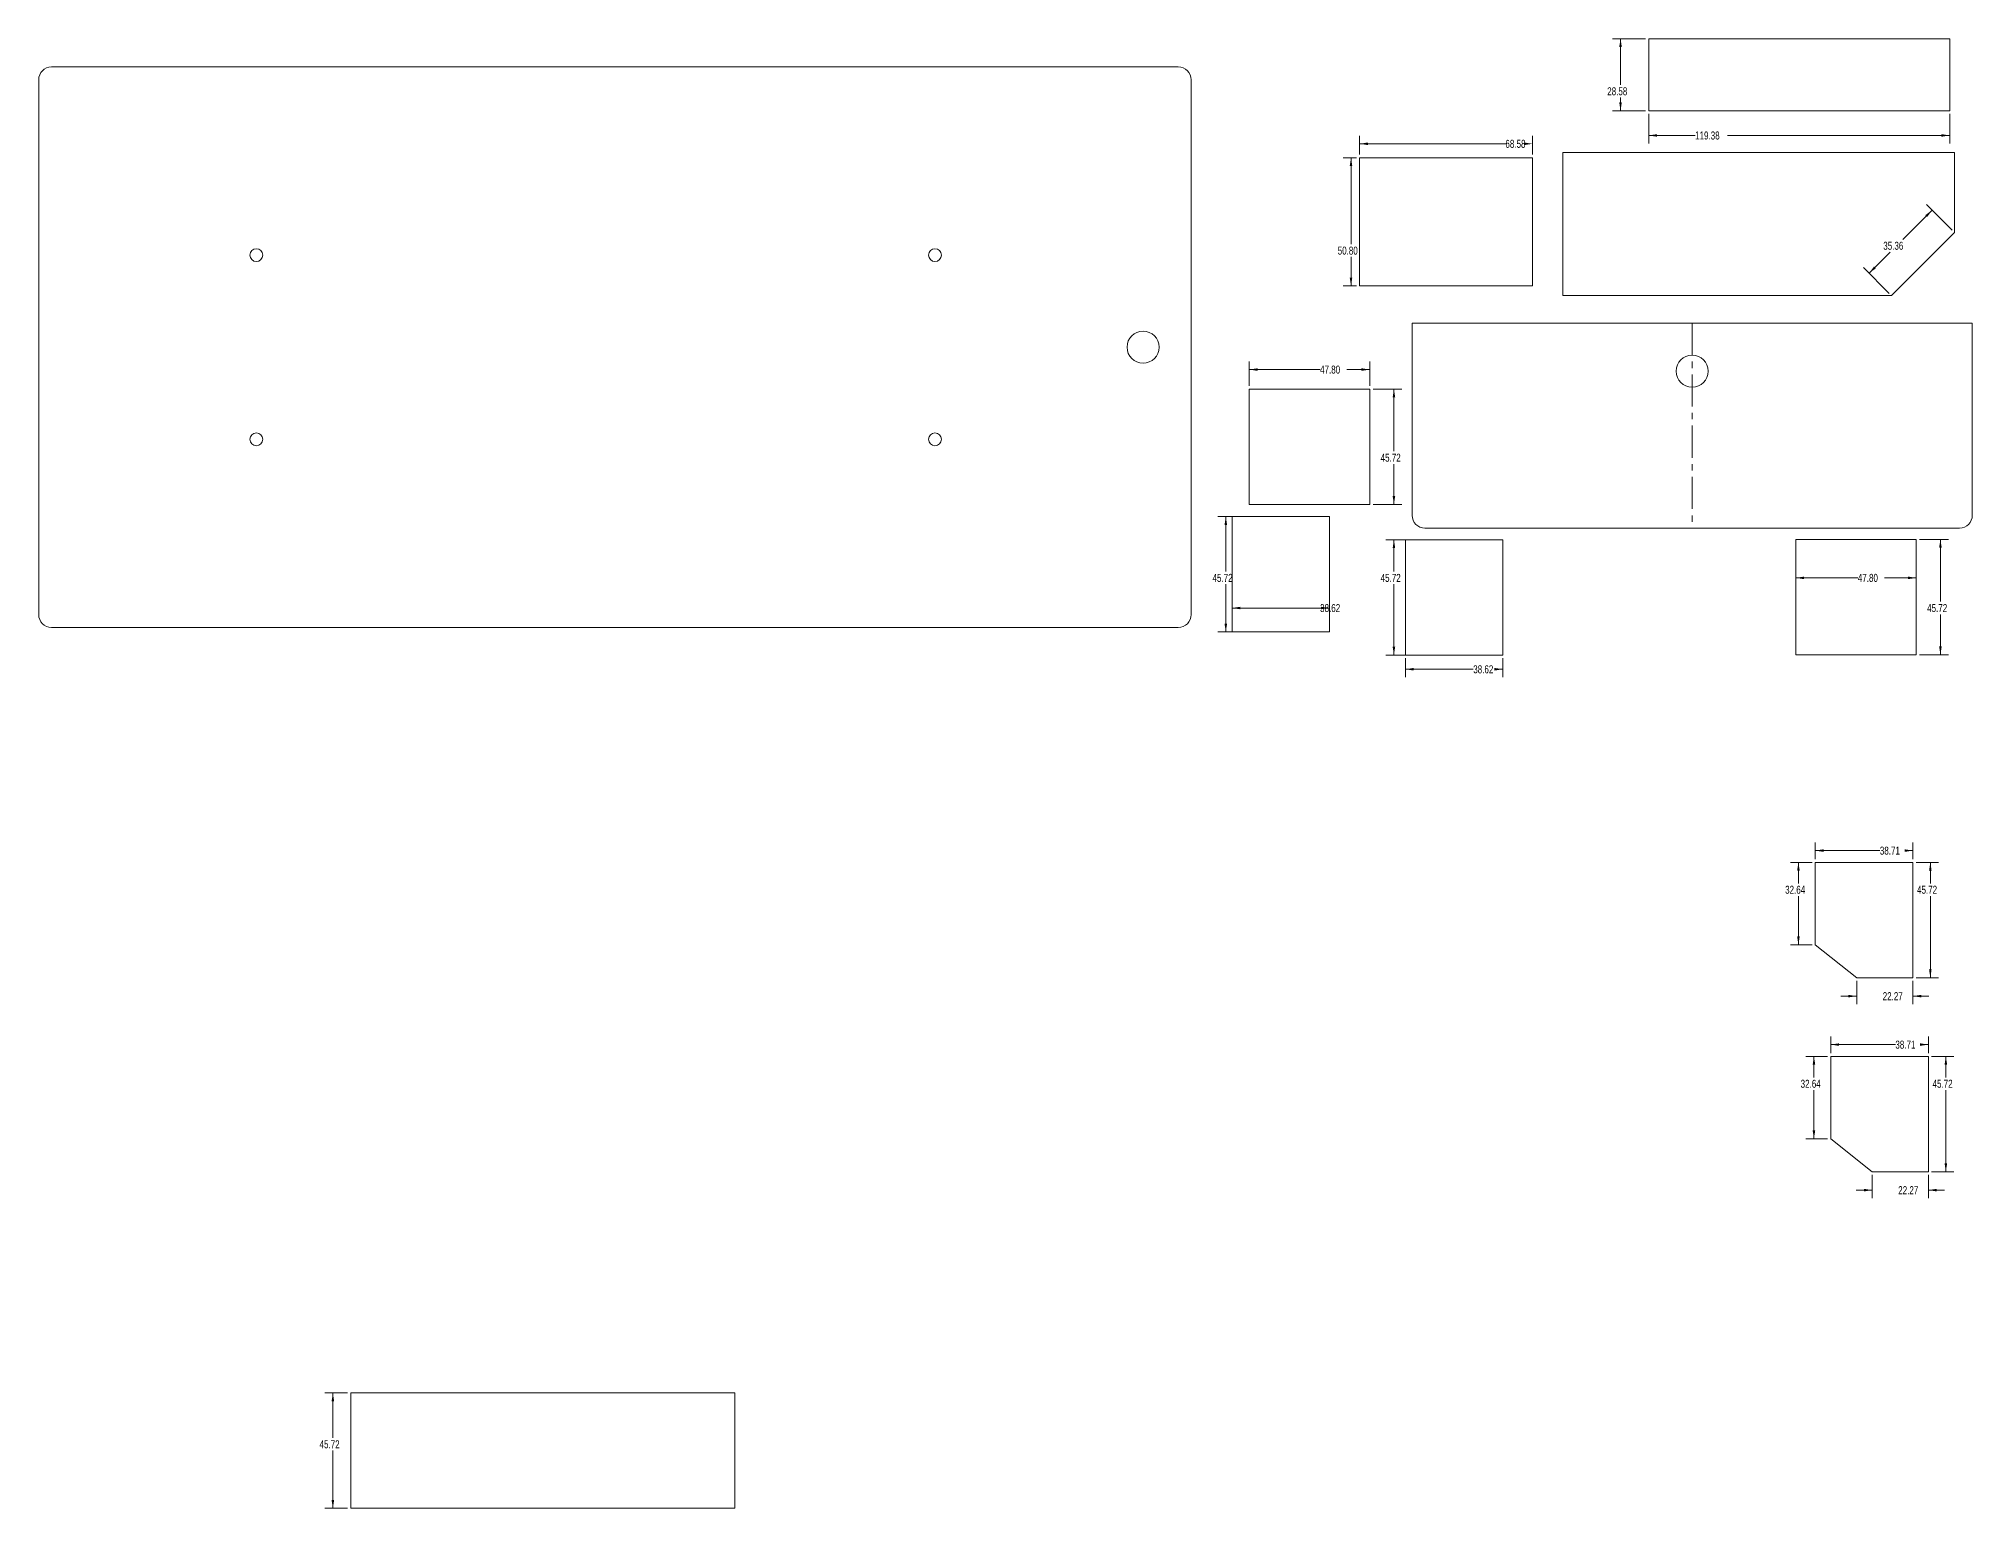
# Paper-space layout 'Sheet3' of a CAD drawing. Header units: millimetres. Extents: x 85 to 881, y -324 to 594.
# Drawn here: x 99 to 866, y -324 to 258 of the extents above; entities that cross this region are included whole.
import ezdxf

# ---------------------------------------------------------------- set-up
doc = ezdxf.new("R2010")
doc.units = ezdxf.units.MM
doc.linetypes.add('CENTERX2', pattern=[20.32, 12.7, -2.54, 2.54, -2.54])
doc.styles.add('SLDTEXTSTYLE0', font='TXT', dxfattribs={"width": 0.75})
doc.dimstyles.new('SLDDIMSTYLE0', dxfattribs={"dimtxt": 3.175, "dimasz": 3.302, "dimexe": 0, "dimexo": 0.0625, "dimgap": 0.79375, "dimtad": 0, "dimtih": 1, "dimtoh": 1, "dimrnd": 1e-09, "dimzin": 12, "dimdsep": 46, "dimtxsty": 'SLDTEXTSTYLE0', "dimsah": 1, "dimcen": 0.09, "dimadec": 0, "dimazin": 3, "dimtfac": 1, "dimtofl": 0, "dimtmove": 0, "dimatfit": 3, "dimfxl": 1, "dimfrac": 2, "dimtolj": 1, "dimtzin": 12, "dimarcsym": 0})
doc.dimstyles.new('SLDDIMSTYLE1', dxfattribs={"dimtxt": 3.175, "dimasz": 3.302, "dimexe": 0, "dimexo": 0.0625, "dimgap": 0.79375, "dimtad": 0, "dimtih": 1, "dimtoh": 1, "dimrnd": 1e-09, "dimzin": 4, "dimdsep": 46, "dimtxsty": 'SLDTEXTSTYLE0', "dimsah": 1, "dimcen": 0.09, "dimadec": 0, "dimazin": 1, "dimtfac": 1, "dimtofl": 0, "dimtmove": 0, "dimatfit": 3, "dimfxl": 1, "dimfrac": 2, "dimtolj": 1, "dimtzin": 12, "dimarcsym": 0})
doc.dimstyles.new('SLDDIMSTYLE3', dxfattribs={"dimtxt": 3.175, "dimasz": 3.302, "dimexe": 0, "dimexo": 0.0625, "dimgap": 0.79375, "dimtad": 0, "dimtih": 1, "dimtoh": 1, "dimrnd": 1e-09, "dimzin": 12, "dimdsep": 46, "dimtxsty": 'SLDTEXTSTYLE0', "dimsah": 1, "dimcen": 0.09, "dimadec": 0, "dimazin": 3, "dimtfac": 1, "dimtmove": 0, "dimatfit": 0, "dimfxl": 1, "dimfrac": 2, "dimtolj": 1, "dimtzin": 12, "dimarcsym": 0})

# ---------------------------------------------------------------- blocks, each defined once
blk = doc.blocks.new('_D_27')
at = {"color": 7, "linetype": 'Continuous', "lineweight": 0}
for p, q in [((736.32, 258.29), (723.2, 258.29)), ((726.38, 258.29), (726.38, 239.97)), ((726.38, 229.71), (726.38, 234.93)), ((736.32, 229.71), (723.2, 229.71))]:
    blk.add_line(p, q, dxfattribs=at)
at = {"color": 7, "linetype": 'Continuous', "lineweight": 18}
for points in [[(726.38, 258.29), (725.87, 254.99), (726.88, 254.99)], [(726.38, 229.71), (726.88, 233.01), (725.87, 233.01)]]:
    blk.add_solid(points, dxfattribs=at)
at = {"color": 7, "linetype": 'Continuous', "lineweight": 18, "insert": (721.1, 239.03), "char_height": 3.175, "attachment_point": 1, "style": 'SLDTEXTSTYLE0'}
blk.add_mtext('28.58', dxfattribs=at)
blk = doc.blocks.new('_D_28')
at = {"color": 7, "linetype": 'Continuous', "lineweight": 0}
for p, q in [((737.59, 228.44), (737.59, 216.76)), ((856.97, 228.44), (856.97, 216.76)), ((737.59, 219.93), (755.96, 219.93)), ((856.97, 219.93), (768.87, 219.93))]:
    blk.add_line(p, q, dxfattribs=at)
at = {"color": 7, "linetype": 'Continuous', "lineweight": 18}
for points in [[(737.59, 219.93), (740.89, 219.42), (740.89, 220.44)], [(856.97, 219.93), (853.66, 220.44), (853.66, 219.42)]]:
    blk.add_solid(points, dxfattribs=at)
at = {"color": 7, "linetype": 'Continuous', "lineweight": 18, "insert": (755.96, 221.5), "char_height": 3.175, "attachment_point": 1, "style": 'SLDTEXTSTYLE0'}
blk.add_mtext('119.38', dxfattribs=at)
blk = doc.blocks.new('_D_32')
at = {"color": 7, "linetype": 'Continuous', "lineweight": 0}
for p, q in [((857.94, 182.32), (847.73, 192.53)), ((849.97, 190.29), (838.41, 178.72)), ((824.97, 165.29), (833.37, 173.68)), ((832.94, 157.32), (822.73, 167.53))]:
    blk.add_line(p, q, dxfattribs=at)
at = {"color": 7, "linetype": 'Continuous', "lineweight": 18}
for points in [[(849.97, 190.29), (847.28, 188.31), (848, 187.59)], [(824.97, 165.29), (827.67, 167.26), (826.95, 167.98)]]:
    blk.add_solid(points, dxfattribs=at)
at = {"color": 7, "linetype": 'Continuous', "lineweight": 18, "insert": (830.61, 177.78), "char_height": 3.175, "attachment_point": 1, "style": 'SLDTEXTSTYLE0'}
blk.add_mtext('35.36', dxfattribs=at)
blk = doc.blocks.new('_D_63')
at = {"color": 7, "linetype": 'Continuous', "lineweight": 0}
for p, q in [((622.86, 212.34), (622.86, 219.8)), ((622.86, 216.63), (680.7, 216.63)), ((691.44, 216.63), (691.26, 216.63)), ((691.44, 212.34), (691.44, 219.8))]:
    blk.add_line(p, q, dxfattribs=at)
at = {"color": 7, "linetype": 'Continuous', "lineweight": 18}
for points in [[(622.86, 216.63), (626.16, 216.12), (626.16, 217.13)], [(691.44, 216.63), (688.14, 217.13), (688.14, 216.12)]]:
    blk.add_solid(points, dxfattribs=at)
at = {"color": 7, "linetype": 'Continuous', "lineweight": 18, "insert": (680.7, 218.2), "char_height": 3.175, "attachment_point": 1, "style": 'SLDTEXTSTYLE0'}
blk.add_mtext('68.58', dxfattribs=at)
blk = doc.blocks.new('_D_64')
at = {"color": 7, "linetype": 'Continuous', "lineweight": 0}
for p, q in [((621.59, 211.07), (616.28, 211.07)), ((619.45, 211.07), (619.45, 176.8)), ((619.45, 160.27), (619.45, 171.76)), ((621.59, 160.27), (616.28, 160.27))]:
    blk.add_line(p, q, dxfattribs=at)
at = {"color": 7, "linetype": 'Continuous', "lineweight": 18}
for points in [[(619.45, 211.07), (618.94, 207.77), (619.96, 207.77)], [(619.45, 160.27), (619.96, 163.57), (618.94, 163.57)]]:
    blk.add_solid(points, dxfattribs=at)
at = {"color": 7, "linetype": 'Continuous', "lineweight": 18, "insert": (614.17, 175.85), "char_height": 3.175, "attachment_point": 1, "style": 'SLDTEXTSTYLE0'}
blk.add_mtext('50.80', dxfattribs=at)
blk = doc.blocks.new('_D_65')
at = {"color": 7, "linetype": 'Continuous', "lineweight": 0}
for p, q in [((809.79, -143.95), (809.79, -137.36)), ((848.5, -143.95), (848.5, -137.36)), ((809.79, -140.54), (835.41, -140.54)), ((848.5, -140.54), (845.96, -140.54))]:
    blk.add_line(p, q, dxfattribs=at)
at = {"color": 7, "linetype": 'Continuous', "lineweight": 18}
for points in [[(809.79, -140.54), (813.1, -141.05), (813.1, -140.03)], [(848.5, -140.54), (845.2, -140.03), (845.2, -141.05)]]:
    blk.add_solid(points, dxfattribs=at)
at = {"color": 7, "linetype": 'Continuous', "lineweight": 18, "insert": (835.41, -138.97), "char_height": 3.175, "attachment_point": 1, "style": 'SLDTEXTSTYLE0'}
blk.add_mtext('38.71', dxfattribs=at)
blk = doc.blocks.new('_D_66')
at = {"color": 7, "linetype": 'Continuous', "lineweight": 0}
for p, q in [((849.77, -145.22), (858.61, -145.22)), ((855.44, -145.22), (855.44, -153.53)), ((855.44, -190.94), (855.44, -158.57)), ((849.77, -190.94), (858.61, -190.94))]:
    blk.add_line(p, q, dxfattribs=at)
at = {"color": 7, "linetype": 'Continuous', "lineweight": 18}
for points in [[(855.44, -145.22), (854.93, -148.52), (855.95, -148.52)], [(855.44, -190.94), (855.95, -187.63), (854.93, -187.63)]]:
    blk.add_solid(points, dxfattribs=at)
at = {"color": 7, "linetype": 'Continuous', "lineweight": 18, "insert": (850.16, -154.48), "char_height": 3.175, "attachment_point": 1, "style": 'SLDTEXTSTYLE0'}
blk.add_mtext('45.72', dxfattribs=at)
blk = doc.blocks.new('_D_67')
at = {"color": 7, "linetype": 'Continuous', "lineweight": 0}
for p, q in [((808.52, -145.22), (799.93, -145.22)), ((803.11, -145.22), (803.11, -153.53)), ((803.11, -177.86), (803.11, -158.57)), ((808.52, -177.86), (799.93, -177.86))]:
    blk.add_line(p, q, dxfattribs=at)
at = {"color": 7, "linetype": 'Continuous', "lineweight": 18}
for points in [[(803.11, -145.22), (802.6, -148.52), (803.62, -148.52)], [(803.11, -177.86), (803.62, -174.56), (802.6, -174.56)]]:
    blk.add_solid(points, dxfattribs=at)
at = {"color": 7, "linetype": 'Continuous', "lineweight": 18, "insert": (797.83, -154.48), "char_height": 3.175, "attachment_point": 1, "style": 'SLDTEXTSTYLE0'}
blk.add_mtext('32.64', dxfattribs=at)
blk = doc.blocks.new('_D_68')
at = {"color": 7, "linetype": 'Continuous', "lineweight": 0}
for p, q in [((826.23, -198.25), (819.88, -198.25)), ((826.23, -192.21), (826.23, -201.43)), ((848.5, -192.21), (848.5, -201.43)), ((848.5, -198.25), (854.85, -198.25))]:
    blk.add_line(p, q, dxfattribs=at)
at = {"color": 7, "linetype": 'Continuous', "lineweight": 18}
for points in [[(826.23, -198.25), (822.92, -197.74), (822.92, -198.76)], [(848.5, -198.25), (851.8, -198.76), (851.8, -197.74)]]:
    blk.add_solid(points, dxfattribs=at)
at = {"color": 7, "linetype": 'Continuous', "lineweight": 18, "insert": (836.54, -196.68), "char_height": 3.175, "attachment_point": 1, "style": 'SLDTEXTSTYLE0'}
blk.add_mtext('22.27', dxfattribs=at)
blk = doc.blocks.new('_D_69')
at = {"color": 7, "linetype": 'Continuous', "lineweight": 0}
for p, q in [((803.64, -67.03), (803.64, -60.45)), ((842.34, -67.03), (842.34, -60.45)), ((803.64, -63.62), (829.25, -63.62)), ((842.34, -63.62), (839.81, -63.62))]:
    blk.add_line(p, q, dxfattribs=at)
at = {"color": 7, "linetype": 'Continuous', "lineweight": 18}
for points in [[(803.64, -63.62), (806.94, -64.13), (806.94, -63.11)], [(842.34, -63.62), (839.04, -63.11), (839.04, -64.13)]]:
    blk.add_solid(points, dxfattribs=at)
at = {"color": 7, "linetype": 'Continuous', "lineweight": 18, "insert": (829.25, -62.05), "char_height": 3.175, "attachment_point": 1, "style": 'SLDTEXTSTYLE0'}
blk.add_mtext('38.71', dxfattribs=at)
blk = doc.blocks.new('_D_70')
at = {"color": 7, "linetype": 'Continuous', "lineweight": 0}
for p, q in [((843.61, -68.3), (852.46, -68.3)), ((849.29, -68.3), (849.29, -76.61)), ((849.29, -114.02), (849.29, -81.65)), ((843.61, -114.02), (852.46, -114.02))]:
    blk.add_line(p, q, dxfattribs=at)
at = {"color": 7, "linetype": 'Continuous', "lineweight": 18}
for points in [[(849.29, -68.3), (848.78, -71.6), (849.79, -71.6)], [(849.29, -114.02), (849.79, -110.72), (848.78, -110.72)]]:
    blk.add_solid(points, dxfattribs=at)
at = {"color": 7, "linetype": 'Continuous', "lineweight": 18, "insert": (844.01, -77.56), "char_height": 3.175, "attachment_point": 1, "style": 'SLDTEXTSTYLE0'}
blk.add_mtext('45.72', dxfattribs=at)
blk = doc.blocks.new('_D_71')
at = {"color": 7, "linetype": 'Continuous', "lineweight": 0}
for p, q in [((802.37, -68.3), (793.78, -68.3)), ((796.95, -68.3), (796.95, -76.61)), ((796.95, -100.94), (796.95, -81.65)), ((802.37, -100.94), (793.78, -100.94))]:
    blk.add_line(p, q, dxfattribs=at)
at = {"color": 7, "linetype": 'Continuous', "lineweight": 18}
for points in [[(796.95, -68.3), (796.45, -71.6), (797.46, -71.6)], [(796.95, -100.94), (797.46, -97.64), (796.45, -97.64)]]:
    blk.add_solid(points, dxfattribs=at)
at = {"color": 7, "linetype": 'Continuous', "lineweight": 18, "insert": (791.68, -77.56), "char_height": 3.175, "attachment_point": 1, "style": 'SLDTEXTSTYLE0'}
blk.add_mtext('32.64', dxfattribs=at)
blk = doc.blocks.new('_D_72')
at = {"color": 7, "linetype": 'Continuous', "lineweight": 0}
for p, q in [((820.07, -121.33), (813.72, -121.33)), ((820.07, -115.29), (820.07, -124.51)), ((842.34, -115.29), (842.34, -124.51)), ((842.34, -121.33), (848.69, -121.33))]:
    blk.add_line(p, q, dxfattribs=at)
at = {"color": 7, "linetype": 'Continuous', "lineweight": 18}
for points in [[(820.07, -121.33), (816.77, -120.83), (816.77, -121.84)], [(842.34, -121.33), (845.65, -121.84), (845.65, -120.83)]]:
    blk.add_solid(points, dxfattribs=at)
at = {"color": 7, "linetype": 'Continuous', "lineweight": 18, "insert": (830.38, -119.76), "char_height": 3.175, "attachment_point": 1, "style": 'SLDTEXTSTYLE0'}
blk.add_mtext('22.27', dxfattribs=at)
blk = doc.blocks.new('_D_73')
at = {"color": 7, "linetype": 'Continuous', "lineweight": 0}
for p, q in [((579.11, 120.65), (579.11, 130.28)), ((579.11, 127.1), (607.18, 127.1)), ((626.91, 127.1), (617.74, 127.1)), ((626.91, 120.65), (626.91, 130.28))]:
    blk.add_line(p, q, dxfattribs=at)
at = {"color": 7, "linetype": 'Continuous', "lineweight": 18}
for points in [[(579.11, 127.1), (582.41, 126.6), (582.41, 127.61)], [(626.91, 127.1), (623.6, 127.61), (623.6, 126.6)]]:
    blk.add_solid(points, dxfattribs=at)
at = {"color": 7, "linetype": 'Continuous', "lineweight": 18, "insert": (607.18, 128.68), "char_height": 3.175, "attachment_point": 1, "style": 'SLDTEXTSTYLE0'}
blk.add_mtext('47.80', dxfattribs=at)
blk = doc.blocks.new('_D_74')
at = {"color": 7, "linetype": 'Continuous', "lineweight": 0}
for p, q in [((628.18, 119.38), (639.65, 119.38)), ((636.48, 119.38), (636.48, 94.7)), ((636.48, 73.66), (636.48, 89.66)), ((628.18, 73.66), (639.65, 73.66))]:
    blk.add_line(p, q, dxfattribs=at)
at = {"color": 7, "linetype": 'Continuous', "lineweight": 18}
for points in [[(636.48, 119.38), (635.97, 116.08), (636.98, 116.08)], [(636.48, 73.66), (636.98, 76.96), (635.97, 76.96)]]:
    blk.add_solid(points, dxfattribs=at)
at = {"color": 7, "linetype": 'Continuous', "lineweight": 18, "insert": (631.2, 93.75), "char_height": 3.175, "attachment_point": 1, "style": 'SLDTEXTSTYLE0'}
blk.add_mtext('45.72', dxfattribs=at)
blk = doc.blocks.new('_D_75')
at = {"color": 7, "linetype": 'Continuous', "lineweight": 0}
for p, q in [((795.92, 58.49), (795.92, 41.34)), ((843.72, 58.49), (843.72, 41.34)), ((795.92, 44.51), (820.52, 44.51)), ((843.72, 44.51), (831.07, 44.51))]:
    blk.add_line(p, q, dxfattribs=at)
at = {"color": 7, "linetype": 'Continuous', "lineweight": 18}
for points in [[(795.92, 44.51), (799.22, 44.01), (799.22, 45.02)], [(843.72, 44.51), (840.42, 45.02), (840.42, 44.01)]]:
    blk.add_solid(points, dxfattribs=at)
at = {"color": 7, "linetype": 'Continuous', "lineweight": 18, "insert": (820.52, 46.09), "char_height": 3.175, "attachment_point": 1, "style": 'SLDTEXTSTYLE0'}
blk.add_mtext('47.80', dxfattribs=at)
blk = doc.blocks.new('_D_76')
at = {"color": 7, "linetype": 'Continuous', "lineweight": 0}
for p, q in [((844.99, 59.76), (856.47, 59.76)), ((853.29, 59.76), (853.29, 35.08)), ((853.29, 14.04), (853.29, 30.04)), ((844.99, 14.04), (856.47, 14.04))]:
    blk.add_line(p, q, dxfattribs=at)
at = {"color": 7, "linetype": 'Continuous', "lineweight": 18}
for points in [[(853.29, 59.76), (852.78, 56.45), (853.8, 56.45)], [(853.29, 14.04), (853.8, 17.34), (852.78, 17.34)]]:
    blk.add_solid(points, dxfattribs=at)
at = {"color": 7, "linetype": 'Continuous', "lineweight": 18, "insert": (848.01, 34.13), "char_height": 3.175, "attachment_point": 1, "style": 'SLDTEXTSTYLE0'}
blk.add_mtext('45.72', dxfattribs=at)
blk = doc.blocks.new('_D_77')
at = {"color": 7, "linetype": 'Continuous', "lineweight": 0}
for p, q in [((572.27, 24.35), (572.27, 35.73)), ((572.27, 32.56), (610.88, 32.56)), ((610.88, 24.35), (610.88, 35.73))]:
    blk.add_line(p, q, dxfattribs=at)
at = {"color": 7, "linetype": 'Continuous', "lineweight": 18}
for points in [[(572.27, 32.56), (575.57, 32.05), (575.57, 33.06)], [(610.88, 32.56), (607.58, 33.06), (607.58, 32.05)]]:
    blk.add_solid(points, dxfattribs=at)
at = {"color": 7, "linetype": 'Continuous', "lineweight": 18, "insert": (607.18, 34.13), "char_height": 3.175, "attachment_point": 1, "style": 'SLDTEXTSTYLE0'}
blk.add_mtext('38.62', dxfattribs=at)
blk = doc.blocks.new('_D_78')
at = {"color": 7, "linetype": 'Continuous', "lineweight": 0}
for p, q in [((609.61, 68.8), (566.61, 68.8)), ((569.78, 68.8), (569.78, 47.04)), ((569.78, 23.08), (569.78, 41.99)), ((609.61, 23.08), (566.61, 23.08))]:
    blk.add_line(p, q, dxfattribs=at)
at = {"color": 7, "linetype": 'Continuous', "lineweight": 18}
for points in [[(569.78, 68.8), (569.27, 65.5), (570.29, 65.5)], [(569.78, 23.08), (570.29, 26.38), (569.27, 26.38)]]:
    blk.add_solid(points, dxfattribs=at)
at = {"color": 7, "linetype": 'Continuous', "lineweight": 18, "insert": (564.5, 46.09), "char_height": 3.175, "attachment_point": 1, "style": 'SLDTEXTSTYLE0'}
blk.add_mtext('45.72', dxfattribs=at)
blk = doc.blocks.new('_D_79')
at = {"color": 7, "linetype": 'Continuous', "lineweight": 0}
for p, q in [((641.06, 12.64), (641.06, 5.1)), ((641.06, 8.28), (667.95, 8.28)), ((679.67, 8.28), (678.5, 8.28)), ((679.67, 12.64), (679.67, 5.1))]:
    blk.add_line(p, q, dxfattribs=at)
at = {"color": 7, "linetype": 'Continuous', "lineweight": 18}
for points in [[(641.06, 8.28), (644.36, 7.77), (644.36, 8.79)], [(679.67, 8.28), (676.37, 8.79), (676.37, 7.77)]]:
    blk.add_solid(points, dxfattribs=at)
at = {"color": 7, "linetype": 'Continuous', "lineweight": 18, "insert": (667.95, 9.85), "char_height": 3.175, "attachment_point": 1, "style": 'SLDTEXTSTYLE0'}
blk.add_mtext('38.62', dxfattribs=at)
blk = doc.blocks.new('_D_80')
at = {"color": 7, "linetype": 'Continuous', "lineweight": 0}
for p, q in [((678.4, 59.63), (633.3, 59.63)), ((636.48, 59.63), (636.48, 47.04)), ((636.48, 13.91), (636.48, 41.99)), ((678.4, 13.91), (633.3, 13.91))]:
    blk.add_line(p, q, dxfattribs=at)
at = {"color": 7, "linetype": 'Continuous', "lineweight": 18}
for points in [[(636.48, 59.63), (635.97, 56.32), (636.98, 56.32)], [(636.48, 13.91), (636.98, 17.21), (635.97, 17.21)]]:
    blk.add_solid(points, dxfattribs=at)
at = {"color": 7, "linetype": 'Continuous', "lineweight": 18, "insert": (631.2, 46.09), "char_height": 3.175, "attachment_point": 1, "style": 'SLDTEXTSTYLE0'}
blk.add_mtext('45.72', dxfattribs=at)
blk = doc.blocks.new('_D_81')
at = {"color": 7, "linetype": 'Continuous', "lineweight": 0}
for p, q in [((221.32, -278.68), (212.35, -278.68)), ((215.52, -278.68), (215.52, -296.48)), ((215.52, -324.4), (215.52, -301.52)), ((221.32, -324.4), (212.35, -324.4))]:
    blk.add_line(p, q, dxfattribs=at)
at = {"color": 7, "linetype": 'Continuous', "lineweight": 18}
for points in [[(215.52, -278.68), (215.01, -281.98), (216.03, -281.98)], [(215.52, -324.4), (216.03, -321.1), (215.01, -321.1)]]:
    blk.add_solid(points, dxfattribs=at)
at = {"color": 7, "linetype": 'Continuous', "lineweight": 18, "insert": (210.24, -297.43), "char_height": 3.175, "attachment_point": 1, "style": 'SLDTEXTSTYLE0'}
blk.add_mtext('45.72', dxfattribs=at)

psp = doc.layouts.new('Sheet3')

# ---------------------------------------------------------------- linework, layer by layer
at = {"color": 7, "linetype": 'Continuous', "lineweight": 18}
for p, q in [((737.586, 258.291), (856.966, 258.291)), ((737.586, 258.291), (737.586, 229.711)), ((856.966, 258.291), (856.966, 229.711)), ((103.883, 247.101), (550.923, 247.101)), ((98.803, 29.931), (98.803, 242.021)), ((556.003, 29.931), (556.003, 242.021)), ((737.586, 229.711), (856.966, 229.711)), ((622.859, 211.07), (691.439, 211.07)), ((622.859, 211.07), (622.859, 160.27)), ((691.439, 211.07), (691.439, 160.27)), ((703.439, 213.223), (858.839, 213.223)), ((703.439, 213.223), (703.439, 156.423)), ((858.839, 213.223), (858.839, 181.423)), ((833.839, 156.423), (858.839, 181.423)), ((622.859, 160.27), (691.439, 160.27)), ((703.439, 156.423), (833.839, 156.423)), ((643.694, 145.503), (643.694, 69.303)), ((643.694, 145.503), (865.944, 145.503)), ((865.944, 69.303), (865.944, 145.503)), ((579.107, 119.381), (626.907, 119.381)), ((579.107, 119.381), (579.107, 73.661)), ((626.907, 119.381), (626.907, 73.661)), ((579.107, 73.661), (626.907, 73.661)), ((572.267, 68.802), (610.882, 68.802)), ((572.267, 68.802), (572.267, 23.082)), ((610.882, 68.802), (610.882, 23.082)), ((648.774, 64.223), (860.864, 64.223)), ((641.057, 59.625), (679.672, 59.625)), ((641.057, 59.625), (641.057, 13.905)), ((679.672, 59.625), (679.672, 13.905)), ((795.922, 59.756), (843.722, 59.756)), ((795.922, 59.756), (795.922, 14.036)), ((843.722, 59.756), (843.722, 14.036)), ((103.883, 24.851), (550.923, 24.851)), ((572.267, 23.082), (610.882, 23.082)), ((641.057, 13.905), (679.672, 13.905)), ((795.922, 14.036), (843.722, 14.036)), ((803.64, -68.299), (842.345, -68.299)), ((803.64, -68.299), (803.64, -100.94)), ((842.345, -68.299), (842.345, -114.019)), ((803.64, -100.94), (820.072, -114.019)), ((842.345, -114.019), (820.072, -114.019)), ((809.793, -145.217), (848.498, -145.217)), ((809.793, -145.217), (809.793, -177.858)), ((848.498, -145.217), (848.498, -190.937)), ((809.793, -177.858), (826.225, -190.937)), ((848.498, -190.937), (826.225, -190.937)), ((222.588, -278.682), (374.988, -278.682)), ((222.588, -278.682), (222.588, -324.402)), ((374.988, -278.682), (374.988, -324.402)), ((222.588, -324.402), (374.988, -324.402))]:
    psp.add_line(p, q, dxfattribs=at)
at = {"color": 7, "linetype": 'CENTERX2', "lineweight": 18}
psp.add_line((754.819, 145.503), (754.819, 64.223), dxfattribs=at)
at = {"color": 7, "linetype": 'Continuous', "lineweight": 18}
for centre, radius in [((185.163, 172.488), 2.54), ((454.403, 172.488), 2.54), ((536.953, 135.976), 6.35), ((754.819, 126.453), 6.35), ((185.163, 99.463), 2.54), ((454.403, 99.463), 2.54)]:
    psp.add_circle(centre, radius, dxfattribs=at)
for centre, start, end in [((103.883, 242.021), 90, 180), ((550.923, 242.021), 0, 90), ((648.774, 69.303), 180, 270), ((860.864, 69.303), 270, 360), ((103.883, 29.931), 180, 270), ((550.923, 29.931), 270, 0)]:
    psp.add_arc(centre, 5.08, start, end, dxfattribs=at)

# ---------------------------------------------------------------- dimensions: what is measured, and where the dimension line sits
for base, p1, p2, angle, dimstyle, picture, middle in [((726.377, 229.711), (737.586, 258.291), (737.586, 229.711), 90, 'SLDDIMSTYLE0', '_D_27', (726.377, 237.454)), ((619.453, 160.27), (622.859, 211.07), (622.859, 160.27), 90, 'SLDDIMSTYLE1', '_D_64', (619.453, 174.282)), ((849.973, 190.288), (833.839, 156.423), (858.839, 181.423), 45, 'SLDDIMSTYLE0', '_D_32', (835.89, 176.205)), ((636.477, 73.661), (626.907, 119.381), (626.907, 73.661), 90, 'SLDDIMSTYLE0', '_D_74', (636.477, 92.182)), ((569.782, 23.082), (610.882, 68.802), (610.882, 23.082), 90, 'SLDDIMSTYLE0', '_D_78', (569.782, 44.515)), ((636.477, 13.905), (679.672, 59.625), (679.672, 13.905), 90, 'SLDDIMSTYLE0', '_D_80', (636.477, 44.515)), ((853.292, 14.036), (843.722, 59.756), (843.722, 14.036), 90, 'SLDDIMSTYLE0', '_D_76', (853.292, 32.556)), ((796.954, -100.94), (803.64, -68.299), (803.64, -100.94), 90, 'SLDDIMSTYLE0', '_D_71', (796.954, -79.131)), ((849.285, -114.019), (842.345, -68.299), (842.345, -114.019), 90, 'SLDDIMSTYLE0', '_D_70', (849.285, -79.131)), ((803.107, -177.858), (809.793, -145.217), (809.793, -177.858), 90, 'SLDDIMSTYLE0', '_D_67', (803.107, -156.049)), ((855.439, -190.937), (848.498, -145.217), (848.498, -190.937), 90, 'SLDDIMSTYLE0', '_D_66', (855.439, -156.049)), ((215.521, -324.402), (222.588, -278.682), (222.588, -324.402), 90, 'SLDDIMSTYLE0', '_D_81', (215.521, -299.002))]:
    dim = psp.add_linear_dim(base=base, p1=p1, p2=p2, angle=angle, dimstyle=dimstyle, dxfattribs=at)
    dim.commit()
    dim.dimension.update_dxf_attribs({"geometry": picture, "text_midpoint": middle, "dimtype": 160})
for base, p1, p2, dimstyle, picture, middle in [((856.966, 219.931), (737.586, 229.711), (856.966, 229.711), 'SLDDIMSTYLE0', '_D_28', (762.416, 219.931)), ((691.439, 216.626), (622.859, 211.07), (691.439, 211.07), 'SLDDIMSTYLE0', '_D_63', (685.978, 216.626)), ((626.907, 127.104), (579.107, 119.381), (626.907, 119.381), 'SLDDIMSTYLE1', '_D_73', (612.46, 127.104)), ((843.722, 44.515), (795.922, 59.756), (843.722, 59.756), 'SLDDIMSTYLE1', '_D_75', (825.795, 44.515)), ((610.882011196, 32.556439104), (572.267011196, 23.082231521), (610.882011196, 23.082231521), 'SLDDIMSTYLE0', '_D_77', (612.45991492, 32.556439104)), ((679.672492521, 8.278177123), (641.057492521, 13.905301228), (679.672492521, 13.905301228), 'SLDDIMSTYLE0', '_D_79', (673.226274674, 8.278177123)), ((842.344746386, -63.621155112), (803.639746386, -68.298892601), (842.344746386, -68.298892601), 'SLDDIMSTYLE0', '_D_69', (834.531317601, -63.621155112)), ((820.072, -121.334), (842.345, -114.019), (820.072, -114.019), 'SLDDIMSTYLE3', '_D_72', (835.662, -121.334)), ((848.498182678, -140.539108758), (809.793182678, -145.216846247), (848.498182678, -145.216846247), 'SLDDIMSTYLE0', '_D_65', (840.684753893, -140.539108758)), ((826.225, -198.252), (848.498, -190.937), (826.225, -190.937), 'SLDDIMSTYLE3', '_D_68', (841.815, -198.252))]:
    dim = psp.add_linear_dim(base=base, p1=p1, p2=p2, dimstyle=dimstyle, dxfattribs=at)
    dim.commit()
    dim.dimension.update_dxf_attribs({"geometry": picture, "text_midpoint": middle, "dimtype": 160})

doc.saveas('drawing.dxf')
